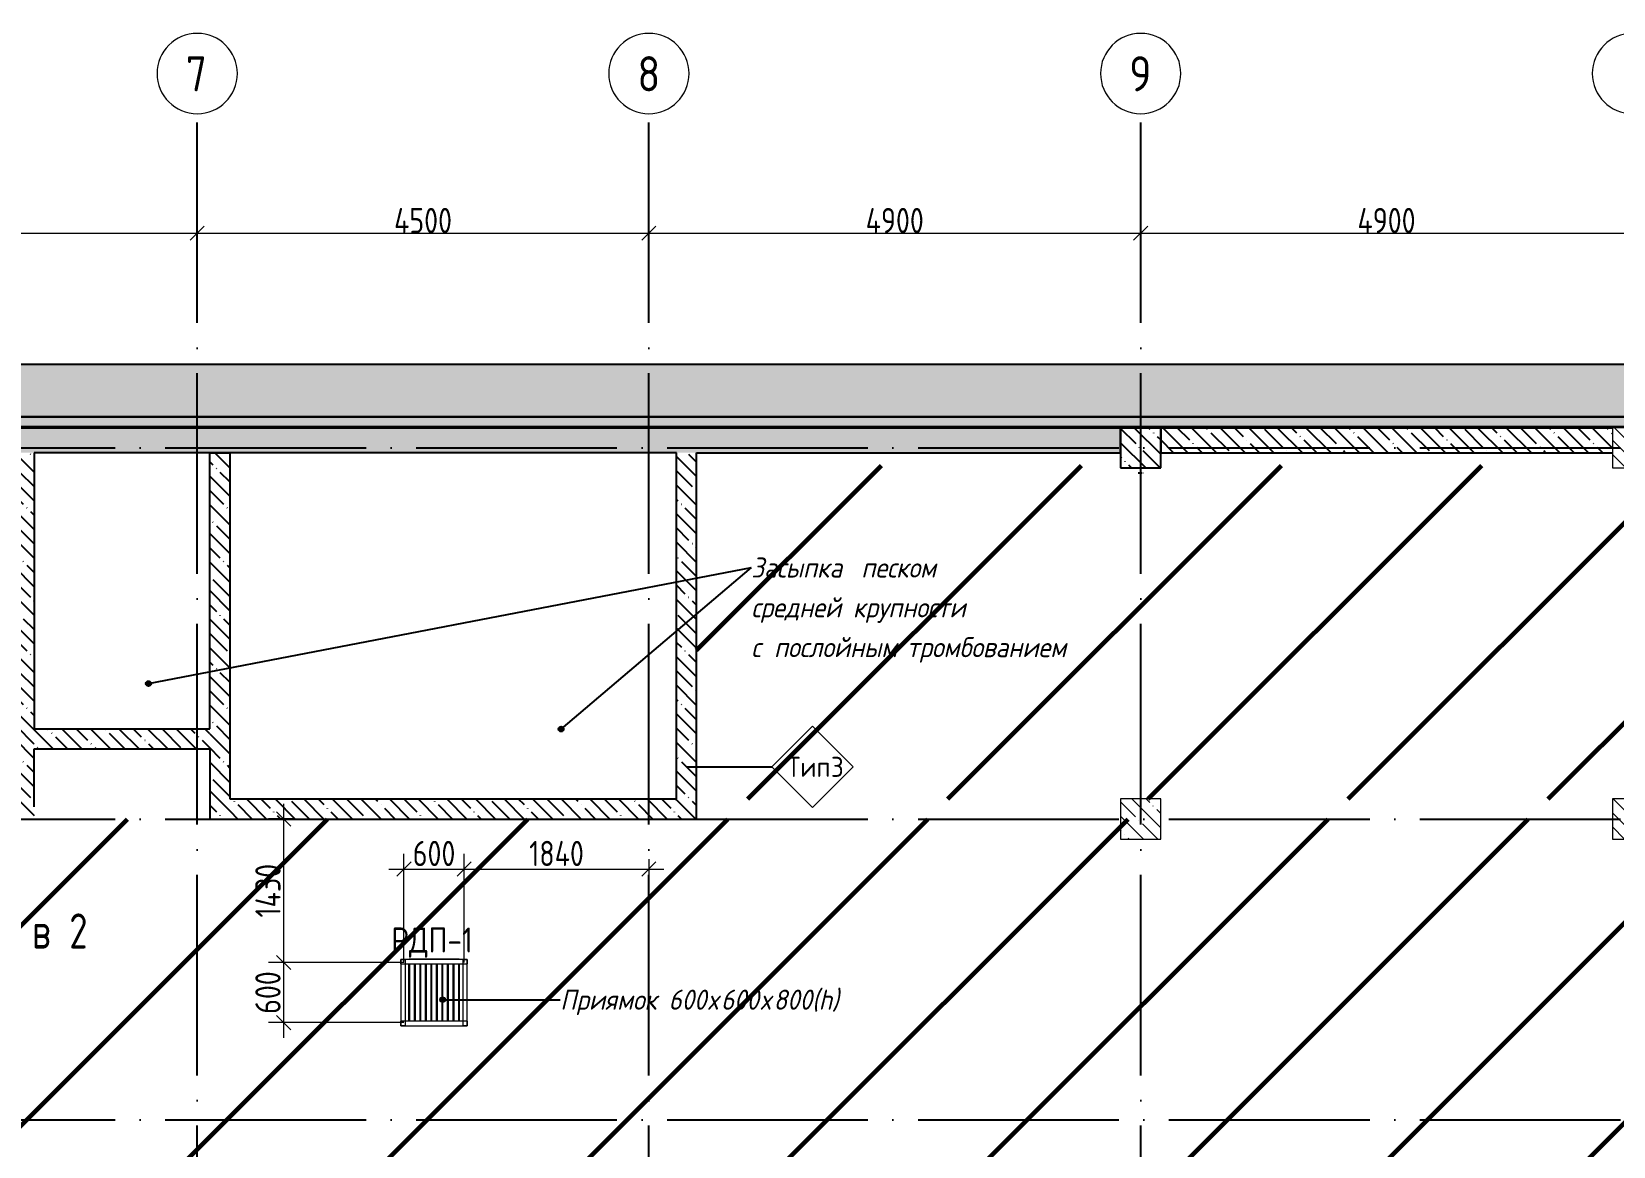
# Model space of a CAD drawing. Header units: millimetres. Extents: x -68946 to 288321, y -402657 to 324925.
# Drawn here: x 23314 to 39074, y 168535 to 179646 of the extents above; entities that cross this region are included whole.
import ezdxf

# ---------------------------------------------------------------- set-up
doc = ezdxf.new("R2010")
doc.units = ezdxf.units.MM
doc.linetypes.add('ADSK_Линия сетки', pattern=[2500, 2000, -250, 0, -250])
doc.linetypes.add('ADSK_Штриховая_ш3 п1_5', pattern=[22.5, 15, -7.5])
doc.layers.get('Defpoints').update_dxf_attribs({"color": 250})
for name, color, linetype, lineweight in [('3.4) ПТ-5         4 вып', 150, 'Continuous', 60), ('A-ANNO-DIMS', 250, 'Continuous', 9), ('A-DETL', 250, 'Continuous', 5), ('A-DETL-1', 250, 'Continuous', 53), ('A-DETL-GENF-1', 250, 'Continuous', 5), ('A-GENM', 7, 'Continuous', 9), ('A-GENM-IDEN', 250, 'Continuous', 9), ('A-WALL', 250, 'Continuous', 9), ('A-WALL-1', 250, 'Continuous', 50), ('A-WALL-2', 250, 'Continuous', 5), ('A-WALL-IDEN', 7, 'Continuous', 9), ('G-ANNO-SYMB-3', 250, 'Continuous', 9), ('G-ANNO-TEXT', 250, 'Continuous', 9), ('I-WALL-1', 250, 'Continuous', 5), ('S-COLS', 7, 'Continuous', 9), ('S-COLS-1', 250, 'Continuous', 5), ('S-COLS-2', 250, 'Continuous', 5), ('Оси', 250, 'Continuous', 9), ('Оси-1', 250, 'ADSK_Линия сетки', 9)]:
    doc.layers.add(name, color=color, linetype=linetype, lineweight=lineweight)
doc.layers.add('A-AREA-1', color=4, linetype='ADSK_Штриховая_ш3 п1_5', lineweight=25, true_color=0x00ffff)
doc.styles.add('GOST Common', font='', dxfattribs={"width": 0.9, "height": 350})
doc.styles.add('GOST Common_1', font='', dxfattribs={"width": 0.9, "height": 250})
doc.styles.add('GOST Common_2', font='', dxfattribs={"width": 0.8, "height": 350})
doc.styles.add('ISOCPEUR_1', font='isocpeur.ttf', dxfattribs={"width": 0.9, "height": 250})
doc.styles.add('ISOCPEUR_I', font='isocpeui.ttf', dxfattribs={"width": 0.9, "height": 12.5})
doc.styles.add('А3', font='ГОСТ тип А.ttf')
doc.styles.get('GOST Common').set_extended_font_data('GOST Common')
doc.styles.get('GOST Common_1').set_extended_font_data('GOST Common')
doc.styles.get('GOST Common_2').set_extended_font_data('GOST Common')
doc.dimstyles.new('ADSK_Основной_2_5_мм_1', dxfattribs={"dimscale": 304.8, "dimtxt": 0.824897, "dimasz": 0.463911, "dimexe": 0.492126, "dimexo": 0.001615, "dimgap": 0.098425, "dimtad": 1, "dimdec": 0, "dimlfac": 304.8, "dimdsep": 46, "dimtxsty": 'GOST Common_1', "dimblk1": 'OBLIQUE', "dimblk2": 'OBLIQUE', "dimsah": 1, "dimcen": 0.09, "dimdle": 0.492126, "dimazin": 0, "dimtfac": 1, "dimtdec": 4, "dimtix": 1, "dimtmove": 1, "dimatfit": 3, "dimfxl": 1, "dimtvp": 1, "dimtolj": 1, "dimtzin": 0, "dimlwd": 9, "dimlwe": 9, "dimarcsym": 2})
doc.dimstyles.new('ADSK_Основной_2_5_мм_Округление_до_10_мм', dxfattribs={"dimscale": 304.8, "dimtxt": 0.824897, "dimasz": 0.463911, "dimexe": 0.492126, "dimexo": 0.001615, "dimgap": 6.56168e-05, "dimtad": 1, "dimdec": 0, "dimlfac": 304.8, "dimrnd": 10, "dimdsep": 46, "dimtxsty": 'GOST Common_1', "dimblk1": 'OBLIQUE', "dimblk2": 'OBLIQUE', "dimsah": 1, "dimcen": 0.09, "dimdle": 0.492126, "dimazin": 0, "dimtfac": 1, "dimtdec": 4, "dimtix": 1, "dimtmove": 1, "dimatfit": 3, "dimfxl": 1, "dimtvp": 1, "dimtolj": 1, "dimtzin": 0, "dimlwd": 9, "dimlwe": 9, "dimarcsym": 2})
pattern_1 = [(135, (-1785.76, 117122.59), (-142.5612, -142.5612), []), (135, (-1643.2, 117122.59), (-142.5612, -142.5612), [252.016, -50.403, 3.353, -47.05])]

# ---------------------------------------------------------------- blocks, each defined once
blk = doc.blocks.new('BSC_Колонна _Прямоугольная - 400x400-V21-АР1_Кладочный план подвала_ Секция 1')
at = {"layer": 'S-COLS-1'}
h = blk.add_hatch(dxfattribs=at)
h.set_pattern_fill('FP_30', color=256, style=0, pattern_type=2)
h.set_pattern_definition([(135, (-41050, -58375), (-142.5619, -142.5619), []), (135, (-40907.44, -58375), (-142.5619, -142.5619), [252.016, -50.403, 3.353, -47.05])])
h.paths.add_polyline_path([(-200, -200), (200, -200), (200, 200), (-200, 200)])
at = {"layer": 'S-COLS-2'}
for p, q in [((200, 200), (-200, 200)), ((-200, 200), (-200, -200)), ((200, -200), (200, 200)), ((-200, -200), (200, -200))]:
    blk.add_line(p, q, dxfattribs=at)
blk = doc.blocks.new('BSC_Колонна _Прямоугольная - 400x400-V23-АР1_Кладочный план подвала_ Секция 1')
at = {"layer": 'S-COLS-1'}
h = blk.add_hatch(dxfattribs=at)
h.set_pattern_fill('FP_32', color=256, style=0, pattern_type=2)
h.set_pattern_definition([(135, (-41050, -54675), (-142.5619, -142.5619), []), (135, (-40907.44, -54675), (-142.5619, -142.5619), [252.016, -50.403, 3.353, -47.05])])
h.paths.add_polyline_path([(-200, -200), (200, -200), (200, 200), (-200, 200)])
at = {"layer": 'S-COLS-2'}
for p, q in [((200, 200), (-200, 200)), ((-200, 200), (-200, -200)), ((200, -200), (200, 200)), ((-200, -200), (200, -200))]:
    blk.add_line(p, q, dxfattribs=at)
blk = doc.blocks.new('BSC_Колонна _Прямоугольная - 400x400-V26-АР1_Кладочный план подвала_ Секция 1')
at = {"layer": 'S-COLS-1'}
h = blk.add_hatch(dxfattribs=at)
h.set_pattern_fill('FP_35', color=256, style=0, pattern_type=2)
h.set_pattern_definition([(135, (-36150, -54675), (-142.5619, -142.5619), []), (135, (-36007.44, -54675), (-142.5619, -142.5619), [252.016, -50.403, 3.353, -47.05])])
h.paths.add_polyline_path([(-200, -200), (200, -200), (200, 200), (-200, 200)])
at = {"layer": 'S-COLS-2'}
for p, q in [((200, 200), (-200, 200)), ((-200, 200), (-200, -200)), ((200, -200), (200, 200)), ((-200, -200), (200, -200))]:
    blk.add_line(p, q, dxfattribs=at)
blk = doc.blocks.new('Решетка металлическая РМ-1 _подвал_ - Решетка металлическая РМ-1 _подвал_-33342411-АР1_Кладочный план подвала_ Секция 1')
at = {"layer": 'A-GENM'}
for p, q in [((0, 615), (0, 660)), ((660, 660), (0, 660)), ((0, 660), (45, 660)), ((0, 660), (0, 0)), ((45, 0), (45, 660)), ((615, 660), (660, 660)), ((615, 660), (615, 0)), ((660, 660), (660, 615)), ((660, 0), (660, 660)), ((0, 615), (660, 615)), ((76.5, 615), (76.5, 45)), ((88.5, 45), (88.5, 615)), ((131.5, 615), (131.5, 45)), ((143.5, 45), (143.5, 615)), ((186.5, 615), (186.5, 45)), ((198.5, 45), (198.5, 615)), ((241.5, 615), (241.5, 45)), ((253.5, 45), (253.5, 615)), ((296.5, 615), (296.5, 45)), ((308.5, 45), (308.5, 615)), ((351.5, 615), (351.5, 45)), ((363.5, 45), (363.5, 615)), ((406.5, 615), (406.5, 45)), ((418.5, 45), (418.5, 615)), ((461.5, 615), (461.5, 45)), ((473.5, 45), (473.5, 615)), ((516.5, 615), (516.5, 45)), ((528.5, 45), (528.5, 615)), ((571.5, 615), (571.5, 45)), ((583.5, 45), (583.5, 615)), ((0, 0), (0, 45)), ((660, 45), (0, 45)), ((0, 0), (660, 0)), ((45, 0), (0, 0)), ((660, 0), (615, 0)), ((660, 45), (660, 0))]:
    blk.add_line(p, q, dxfattribs=at)
blk = doc.blocks.new('Ось сетки - Круг_Ø8 мм-39983606-АР1_Кладочный план подвала_ Секция 1')
at = {"layer": 'Оси'}
for start, end in [(360, 180), (180, 360)]:
    blk.add_arc((0, 0), 4, start, end, dxfattribs=at)
blk = doc.blocks.new('_Oblique')
at = {"color": 0, "linetype": 'ByBlock', "lineweight": -2}
blk.add_line((-0.5, -0.5), (0.5, 0.5), dxfattribs=at)
blk = doc.blocks.new('*D5895')
at = {"layer": 'A-ANNO-DIMS', "color": 0, "lineweight": 9, "transparency": 16777216}
for p, q in [((25825, 171948), (25825, 170218)), ((25925, 171798), (25675, 171798)), ((27024, 170368), (25675, 170368))]:
    blk.add_line(p, q, dxfattribs=at)
at = {"layer": 'Defpoints', "color": 0, "transparency": 16777216}
for p in [(25925, 171798), (25825, 170368), (27024, 170368)]:
    blk.add_point(p, dxfattribs=at)
at = {"layer": 'A-ANNO-DIMS', "color": 0, "lineweight": 9, "transparency": 16777216, "xscale": 141.4, "yscale": 141.4, "zscale": 141.4}
for p, rotation in [((25825, 171798), 90), ((25825, 170368), 270)]:
    blk.add_blockref('_Oblique', p, dxfattribs=dict(at, rotation=rotation))
at = {"layer": 'A-ANNO-DIMS', "color": 0, "lineweight": 25, "transparency": 16777216, "insert": (25669, 171083), "char_height": 251.4, "width": 726.16, "attachment_point": 5, "rotation": 90, "style": 'А3'}
blk.add_mtext('\\A1;1430', dxfattribs=at)
blk = doc.blocks.new('*D5896')
at = {"layer": 'A-ANNO-DIMS', "color": 0, "lineweight": 9, "transparency": 16777216}
for p, q in [((27024, 170368), (25675, 170368)), ((25825, 170518), (25825, 169618)), ((27024, 169768), (25675, 169768))]:
    blk.add_line(p, q, dxfattribs=at)
at = {"layer": 'Defpoints', "color": 0, "transparency": 16777216}
for p in [(27024, 170368), (25825, 169768), (27024, 169768)]:
    blk.add_point(p, dxfattribs=at)
at = {"layer": 'A-ANNO-DIMS', "color": 0, "lineweight": 9, "transparency": 16777216, "xscale": 141.4, "yscale": 141.4, "zscale": 141.4}
for p, rotation in [((25825, 170368), 90), ((25825, 169768), 270)]:
    blk.add_blockref('_Oblique', p, dxfattribs=dict(at, rotation=rotation))
at = {"layer": 'A-ANNO-DIMS', "color": 0, "lineweight": 25, "transparency": 16777216, "insert": (25669, 170068), "char_height": 251.4, "width": 567.63, "attachment_point": 5, "rotation": 90, "style": 'А3'}
blk.add_mtext('\\A1;600', dxfattribs=at)
blk = doc.blocks.new('*D5897')
at = {"layer": 'A-ANNO-DIMS', "color": 0, "lineweight": 9, "transparency": 16777216}
for p, q in [((27024, 170368), (27024, 171449)), ((27624, 170368), (27624, 171449)), ((26874, 171299), (27774, 171299))]:
    blk.add_line(p, q, dxfattribs=at)
at = {"layer": 'Defpoints', "color": 0, "transparency": 16777216}
for p in [(27624, 171299), (27024, 170368), (27624, 170368)]:
    blk.add_point(p, dxfattribs=at)
at = {"layer": 'A-ANNO-DIMS', "color": 0, "lineweight": 9, "transparency": 16777216, "xscale": 141.4, "yscale": 141.4, "zscale": 141.4, "rotation": 180}
blk.add_blockref('_Oblique', (27024, 171299), dxfattribs=at)
at = {"layer": 'A-ANNO-DIMS', "color": 0, "lineweight": 9, "transparency": 16777216, "xscale": 141.4, "yscale": 141.4, "zscale": 141.4}
blk.add_blockref('_Oblique', (27624, 171299), dxfattribs=at)
at = {"layer": 'A-ANNO-DIMS', "color": 0, "lineweight": 25, "transparency": 16777216, "insert": (27324, 171454), "char_height": 251.4, "width": 567.63, "attachment_point": 5, "style": 'А3'}
blk.add_mtext('\\A1;600', dxfattribs=at)
blk = doc.blocks.new('*D5898')
at = {"layer": 'A-ANNO-DIMS', "color": 0, "lineweight": 9, "transparency": 16777216}
for p, q in [((27624, 170368), (27624, 171449)), ((29464, 171398), (29464, 171149)), ((27474, 171299), (29614, 171299))]:
    blk.add_line(p, q, dxfattribs=at)
at = {"layer": 'Defpoints', "color": 0, "transparency": 16777216}
for p in [(29464, 171398), (29464, 171299), (27624, 170368)]:
    blk.add_point(p, dxfattribs=at)
at = {"layer": 'A-ANNO-DIMS', "color": 0, "lineweight": 9, "transparency": 16777216, "xscale": 141.4, "yscale": 141.4, "zscale": 141.4, "rotation": 180}
blk.add_blockref('_Oblique', (27624, 171299), dxfattribs=at)
at = {"layer": 'A-ANNO-DIMS', "color": 0, "lineweight": 9, "transparency": 16777216, "xscale": 141.4, "yscale": 141.4, "zscale": 141.4}
blk.add_blockref('_Oblique', (29464, 171299), dxfattribs=at)
at = {"layer": 'A-ANNO-DIMS', "color": 0, "lineweight": 25, "transparency": 16777216, "insert": (28544, 171454), "char_height": 251.4, "width": 726.16, "attachment_point": 5, "style": 'А3'}
blk.add_mtext('\\A1;1840', dxfattribs=at)
blk = doc.blocks.new('ADSK_Марка_Стена - Типоразмер_ADSK_Марка-30564887-АР1_Кладочный план подвала_ Секция 1')
at = {"layer": 'A-WALL-IDEN'}
for p, q in [((-0.16, 4.37), (-4.21, 0.31)), ((3.9, 0.31), (-0.16, 4.37)), ((-4.21, 0.31), (-0.16, -3.74)), ((-0.16, -3.74), (3.9, 0.31))]:
    blk.add_line(p, q, dxfattribs=at)
blk = doc.blocks.new('ADSK_Марка_Перемычка - Экземпляр_ADSK_Позиция-34100395-АР1_Кладочный план подвала_ Секция 1')
at = {"layer": 'A-GENM-IDEN'}
blk.add_line((-2.5, 0), (2.5, 0), dxfattribs=at)
blk = doc.blocks.new('*D5876')
at = {"layer": 'A-ANNO-DIMS', "color": 0, "lineweight": 9, "transparency": 16777216}
for p, q in [((20314, 177637), (25114, 177637)), ((20464, 177737), (20464, 177487)), ((24964, 177737), (24964, 177487))]:
    blk.add_line(p, q, dxfattribs=at)
at = {"layer": 'Defpoints', "color": 0, "transparency": 16777216}
for p in [(20464, 177737), (24964, 177737), (24964, 177637)]:
    blk.add_point(p, dxfattribs=at)
at = {"layer": 'A-ANNO-DIMS', "color": 0, "lineweight": 9, "transparency": 16777216, "xscale": 141.4, "yscale": 141.4, "zscale": 141.4, "rotation": 180}
blk.add_blockref('_Oblique', (20464, 177637), dxfattribs=at)
at = {"layer": 'A-ANNO-DIMS', "color": 0, "lineweight": 9, "transparency": 16777216, "xscale": 141.4, "yscale": 141.4, "zscale": 141.4}
blk.add_blockref('_Oblique', (24964, 177637), dxfattribs=at)
at = {"layer": 'A-ANNO-DIMS', "color": 0, "lineweight": 25, "transparency": 16777216, "insert": (22714, 177763), "char_height": 251.4, "width": 782.41, "attachment_point": 5, "style": 'А3'}
blk.add_mtext('\\A1;4500', dxfattribs=at)
blk = doc.blocks.new('*D5877')
at = {"layer": 'A-ANNO-DIMS', "color": 0, "lineweight": 9, "transparency": 16777216}
for p, q in [((24814, 177637), (29614, 177637)), ((24964, 177737), (24964, 177487)), ((29464, 177737), (29464, 177487))]:
    blk.add_line(p, q, dxfattribs=at)
at = {"layer": 'Defpoints', "color": 0, "transparency": 16777216}
for p in [(24964, 177737), (29464, 177737), (29464, 177637)]:
    blk.add_point(p, dxfattribs=at)
at = {"layer": 'A-ANNO-DIMS', "color": 0, "lineweight": 9, "transparency": 16777216, "xscale": 141.4, "yscale": 141.4, "zscale": 141.4, "rotation": 180}
blk.add_blockref('_Oblique', (24964, 177637), dxfattribs=at)
at = {"layer": 'A-ANNO-DIMS', "color": 0, "lineweight": 9, "transparency": 16777216, "xscale": 141.4, "yscale": 141.4, "zscale": 141.4}
blk.add_blockref('_Oblique', (29464, 177637), dxfattribs=at)
at = {"layer": 'A-ANNO-DIMS', "color": 0, "lineweight": 25, "transparency": 16777216, "insert": (27214, 177763), "char_height": 251.4, "width": 782.41, "attachment_point": 5, "style": 'А3'}
blk.add_mtext('\\A1;4500', dxfattribs=at)
blk = doc.blocks.new('*D5878')
at = {"layer": 'A-ANNO-DIMS', "color": 0, "lineweight": 9, "transparency": 16777216}
for p, q in [((29314, 177637), (34514, 177637)), ((29464, 177737), (29464, 177487)), ((34364, 177737), (34364, 177487))]:
    blk.add_line(p, q, dxfattribs=at)
at = {"layer": 'Defpoints', "color": 0, "transparency": 16777216}
for p in [(29464, 177737), (34364, 177737), (34364, 177637)]:
    blk.add_point(p, dxfattribs=at)
at = {"layer": 'A-ANNO-DIMS', "color": 0, "lineweight": 9, "transparency": 16777216, "xscale": 141.4, "yscale": 141.4, "zscale": 141.4, "rotation": 180}
blk.add_blockref('_Oblique', (29464, 177637), dxfattribs=at)
at = {"layer": 'A-ANNO-DIMS', "color": 0, "lineweight": 9, "transparency": 16777216, "xscale": 141.4, "yscale": 141.4, "zscale": 141.4}
blk.add_blockref('_Oblique', (34364, 177637), dxfattribs=at)
at = {"layer": 'A-ANNO-DIMS', "color": 0, "lineweight": 25, "transparency": 16777216, "insert": (31914, 177763), "char_height": 251.4, "width": 782.41, "attachment_point": 5, "style": 'А3'}
blk.add_mtext('\\A1;4900', dxfattribs=at)
blk = doc.blocks.new('*D5879')
at = {"layer": 'A-ANNO-DIMS', "color": 0, "lineweight": 9, "transparency": 16777216}
for p, q in [((34214, 177637), (39414, 177637)), ((34364, 177737), (34364, 177487)), ((39264, 177737), (39264, 177487))]:
    blk.add_line(p, q, dxfattribs=at)
at = {"layer": 'Defpoints', "color": 0, "transparency": 16777216}
for p in [(34364, 177737), (39264, 177737), (39264, 177637)]:
    blk.add_point(p, dxfattribs=at)
at = {"layer": 'A-ANNO-DIMS', "color": 0, "lineweight": 9, "transparency": 16777216, "xscale": 141.4, "yscale": 141.4, "zscale": 141.4, "rotation": 180}
blk.add_blockref('_Oblique', (34364, 177637), dxfattribs=at)
at = {"layer": 'A-ANNO-DIMS', "color": 0, "lineweight": 9, "transparency": 16777216, "xscale": 141.4, "yscale": 141.4, "zscale": 141.4}
blk.add_blockref('_Oblique', (39264, 177637), dxfattribs=at)
at = {"layer": 'A-ANNO-DIMS', "color": 0, "lineweight": 25, "transparency": 16777216, "insert": (36814, 177763), "char_height": 251.4, "width": 782.41, "attachment_point": 5, "style": 'А3'}
blk.add_mtext('\\A1;4900', dxfattribs=at)

msp = doc.modelspace()

# ---------------------------------------------------------------- hatches: boundary and pattern name
at = {"layer": '3.4) ПТ-5         4 вып'}
h = msp.add_hatch(dxfattribs=at)
h.set_pattern_fill('ANSI31', color=256, scale=444)
h.paths.add_polyline_path([(52564.2427, 175321.817), (29939.2427, 175321.817), (29939.2427, 171997.5877), (52564.2427, 171997.5877)])
h = msp.add_hatch(dxfattribs=at)
h.set_pattern_fill('ANSI31', color=256, scale=444)
h.paths.add_polyline_path([(52564.2427, 171797.5882), (-1785.7573, 171797.5882), (-1785.7573, 160847.5882), (52564.2427, 160847.5882)])
at = {"layer": 'A-DETL-GENF-1', "lineweight": 25}
h = msp.add_hatch(dxfattribs=at)
h.set_pattern_fill('FP_66', color=256, style=0, pattern_type=2)
h.set_pattern_definition([(135, (-1361.5, 117122.6), (-424.2641, 3e-14), [600, 0, 0, 0]), (45, (-1785.76, 117122.6), (-424.2641, 0), [600, 0, 0, 0]), (45, (-1785.76, 117334.72), (-424.2641, 0), [150, -450]), (135, (-1467.56, 117440.8), (-424.2641, 3e-14), [150, -450]), (45, (-1467.56, 117228.65), (-424.2641, 0), [150, -450]), (135, (-1573.63, 117122.6), (-424.2641, 3e-14), [150, -450])])
h.paths.add_polyline_path([(66623.618, 159817.5882), (66623.618, 159820.418), (67375.9266, 159820.418), (67404.2427, 159877.0501), (67404.2427, 160337.5882), (-2095.7793, 160337.5882), (-2095.7793, 175807.5888), (7424.2207, 175807.5888), (7424.2207, 172857.5877), (11654.2804, 172857.5877), (11654.2804, 175807.5888), (67874.2427, 175807.5888), (67874.2427, 172857.5882), (68728.2351, 172857.5882), (68728.2351, 173377.5882), (68394.2427, 173377.5882), (68394.2427, 176327.5888), (11134.2804, 176327.5888), (11134.2804, 173377.5877), (7944.2207, 173377.5877), (7944.2207, 176327.5888), (-2615.7793, 176327.5888), (-2615.7793, 159817.5882), (64316.105, 159817.5882)])
at = {"layer": 'A-WALL', "lineweight": 25}
msp.add_hatch(color=256, dxfattribs=at).paths.add_polyline_path([(67764.2427, 175697.5888), (67772.2427, 175697.5888), (67772.2427, 175705.5888), (11764.2804, 175705.5888), (11764.2804, 175697.5888), (67514.2427, 175697.5888)])
at = {"layer": 'A-WALL-2', "lineweight": 25}
h = msp.add_hatch(dxfattribs=at)
h.set_pattern_fill('FP_2', color=256, style=0, pattern_type=2)
h.set_pattern_definition([(0, (-1785.76, 117122.59), (120.968, 69.841), [80.645, -161.29]), (120, (-1785.76, 117122.59), (-120.96808, 69.84086), [80.645, -161.29]), (60, (-1785.76, 117122.59), (-8e-05, 139.68186), [0, -161.29, 80.645, 0])])
h.paths.add_polyline_path([(67772.2427, 175705.5888), (67872.2427, 175705.5888), (67872.2427, 175805.5888), (11764.2804, 175805.5888), (11764.2804, 175807.5888), (11756.2804, 175807.5888), (11756.2804, 175705.5888), (64316.105, 175705.5888)])
at = {"layer": 'G-ANNO-TEXT', "lineweight": 25}
h = msp.add_hatch(color=256, dxfattribs=at)
edge = h.paths.add_edge_path()
edge.add_arc((24478.6277, 173147.7095), 25, 0, 360)
h = msp.add_hatch(color=256, dxfattribs=at)
edge = h.paths.add_edge_path()
edge.add_arc((28589.9016, 172694.4222), 25, 0, 360)
h = msp.add_hatch(color=256, dxfattribs=at)
edge = h.paths.add_edge_path()
edge.add_arc((27409.4649, 169996.8111), 25, 0, 360)
at = {"layer": 'I-WALL-1', "lineweight": 25}
h = msp.add_hatch(dxfattribs=at)
h.set_pattern_fill('FP_1', color=256, style=0, pattern_type=2)
h.set_pattern_definition(pattern_1)
h.paths.add_polyline_path([(34164.2427, 175447.5888), (34164.2427, 175697.5888), (11764.2804, 175697.5888), (11764.2804, 175447.5888), (30736.2056, 175447.5888)])
h = msp.add_hatch(dxfattribs=at)
h.set_pattern_fill('FP_1', color=256, style=0, pattern_type=2)
h.set_pattern_definition(pattern_1)
h.paths.add_polyline_path([(39064.2427, 175447.5888), (39064.2427, 175697.5882), (34564.2427, 175697.5882), (34564.2427, 175447.5888)])
h = msp.add_hatch(dxfattribs=at)
h.set_pattern_fill('FP_1', color=256, style=0, pattern_type=2)
h.set_pattern_definition(pattern_1)
h.paths.add_polyline_path([(23139.2427, 171797.5882), (23339.2427, 171797.5882), (23339.2427, 175447.5877), (23139.2427, 175447.5877), (23139.2427, 171917.5882)])
h = msp.add_hatch(dxfattribs=at)
h.set_pattern_fill('FP_1', color=256, style=0, pattern_type=2)
h.set_pattern_definition(pattern_1)
h.paths.add_polyline_path([(25089.2427, 171797.5882), (25289.2427, 171797.5882), (25289.2427, 175447.5877), (25089.2427, 175447.5877), (25089.2427, 171997.5882)])
h = msp.add_hatch(dxfattribs=at)
h.set_pattern_fill('FP_1', color=256, style=0, pattern_type=2)
h.set_pattern_definition(pattern_1)
h.paths.add_polyline_path([(29939.2427, 171797.5882), (29939.2426, 175447.5877), (29739.2427, 175447.5877), (29739.2427, 171797.5882)])
h = msp.add_hatch(dxfattribs=at)
h.set_pattern_fill('FP_1', color=256, style=0, pattern_type=2)
h.set_pattern_definition(pattern_1)
h.paths.add_polyline_path([(25089.2427, 172497.5882), (25089.2427, 172697.5882), (23339.2427, 172697.5882), (23339.2427, 172497.5882)])
h = msp.add_hatch(dxfattribs=at)
h.set_pattern_fill('FP_1', color=256, style=0, pattern_type=2)
h.set_pattern_definition(pattern_1)
h.paths.add_polyline_path([(29739.2427, 171797.5882), (29739.2427, 171997.5882), (25289.2427, 171997.5882), (25289.2427, 171797.5882), (25939.0771, 171797.5882)])
at = {"layer": 'S-COLS-1', "lineweight": 25}
h = msp.add_hatch(dxfattribs=at)
h.set_pattern_fill('FP_1', color=256, style=0, pattern_type=2)
h.set_pattern_definition(pattern_1)
h.paths.add_polyline_path([(34164.2427, 175297.5882), (34564.2427, 175297.5882), (34564.2427, 175697.5882), (34164.2427, 175697.5882)])

# ---------------------------------------------------------------- linework, layer by layer
at = {"layer": 'A-AREA-1', "lineweight": 25}
for p, q in [((34339.2427, 175247.5877), (34389.2427, 175247.5877)), ((25089.2427, 171797.5882), (25089.2427, 171792.5882))]:
    msp.add_line(p, q, dxfattribs=at)
at = {"layer": 'A-DETL', "lineweight": 25}
for p, q in [((23339.2427, 175447.5877), (23339.2427, 172697.5882)), ((25089.2427, 175447.5877), (23339.2427, 175447.5877)), ((25089.2427, 172697.5882), (25089.2427, 175447.5877)), ((25289.2427, 175447.5877), (25289.2427, 171997.5882)), ((29739.2427, 175447.5877), (25289.2427, 175447.5877)), ((29739.2427, 171997.5882), (29739.2427, 175447.5877)), ((23339.2427, 172697.5882), (25089.2427, 172697.5882)), ((25289.2427, 171997.5882), (29739.2427, 171997.5882))]:
    msp.add_line(p, q, dxfattribs=at)
at = {"layer": 'A-DETL-1', "lineweight": 25}
for p, q in [((68394.2427, 176327.5888), (11134.2804, 176327.5888)), ((11654.2804, 175807.5888), (67874.2427, 175807.5888))]:
    msp.add_line(p, q, dxfattribs=at)
at = {"layer": 'A-WALL-1', "lineweight": 25}
for p, q in [((67874.2427, 175805.5888), (11654.2804, 175805.5888)), ((67772.2427, 175705.5888), (11756.2804, 175705.5888)), ((11764.2804, 175697.5888), (39064.2427, 175697.5888)), ((34164.2427, 175697.5888), (11764.2804, 175697.5888)), ((34164.2427, 175447.5888), (34164.2427, 175697.5888)), ((39064.2427, 175697.5888), (34564.2427, 175697.5888)), ((34564.2427, 175697.5888), (34564.2427, 175447.5888)), ((25089.2427, 175447.5888), (25289.2427, 175447.5888)), ((25289.2427, 175447.5877), (25089.2427, 175447.5877)), ((29939.2427, 171797.5882), (29939.2427, 175447.5888)), ((29939.2427, 175447.5888), (34164.2427, 175447.5888)), ((34564.2427, 175447.5888), (39064.2427, 175447.5888)), ((23339.2427, 171917.5882), (23339.2427, 172497.5882)), ((23339.2427, 172497.5882), (25089.2427, 172497.5882)), ((25089.2427, 172497.5882), (25089.2427, 171797.5882)), ((22094.2816, 171797.5882), (23339.2427, 171797.5882)), ((25089.2427, 171797.5882), (29939.2427, 171797.5882))]:
    msp.add_line(p, q, dxfattribs=at)
at = {"layer": 'A-WALL-IDEN', "lineweight": 25}
msp.add_line((29839.2427, 172318.8427), (30687.9008, 172318.8427), dxfattribs=at)
at = {"layer": 'G-ANNO-TEXT', "lineweight": 25}
for p, q in [((24478.6277, 173147.7095), (30485.2196, 174304.3317)), ((28589.9016, 172694.4222), (30485.2196, 174304.3317)), ((27409.4649, 169996.8111), (28581.1916, 169996.8111))]:
    msp.add_line(p, q, dxfattribs=at)
for centre in [(24478.6277, 173147.7095), (28589.9016, 172694.4222), (27409.4649, 169996.8111)]:
    msp.add_circle(centre, 25, dxfattribs=at)
at = {"layer": 'S-COLS', "lineweight": 25}
msp.add_line((34564.2427, 175447.5888), (34564.2427, 175697.5882), dxfattribs=at)
at = {"layer": 'S-COLS-2', "lineweight": 25}
for p, q in [((34564.2427, 175697.5882), (34164.2427, 175697.5882)), ((34164.2427, 175697.5882), (34164.2427, 175297.5882)), ((34564.2427, 175297.5882), (34564.2427, 175447.5888)), ((34164.2427, 175297.5882), (34564.2427, 175297.5882))]:
    msp.add_line(p, q, dxfattribs=at)
at = {"layer": 'Оси-1', "lineweight": 25}
for p, q in [((24964.2427, 156740.9014), (24964.2427, 178828.0609)), ((29464.2427, 156740.9014), (29464.2427, 178828.0609)), ((34364.2427, 156740.9014), (34364.2427, 178828.0609)), ((-5355.3086, 175497.5882), (70097.2201, 175497.5882)), ((-5355.3086, 171797.5882), (70097.2201, 171797.5882)), ((-5355.3086, 168797.5882), (70097.2201, 168797.5882))]:
    msp.add_line(p, q, dxfattribs=at)

# ---------------------------------------------------------------- block references
at = {"layer": 'A-GENM', "lineweight": 25}
msp.add_blockref('Решетка металлическая РМ-1 _подвал_ - Решетка металлическая РМ-1 _подвал_-33342411-АР1_Кладочный план подвала_ Секция 1', (26994.2427, 169737.5882), dxfattribs=at)
at = {"layer": 'A-GENM-IDEN', "lineweight": 25, "xscale": 99.99999999999993, "yscale": 99.99999999999993, "zscale": 99.99999999999993}
msp.add_blockref('ADSK_Марка_Перемычка - Экземпляр_ADSK_Позиция-34100395-АР1_Кладочный план подвала_ Секция 1', (27324.2427, 170403.3365), dxfattribs=at)
at = {"layer": 'A-WALL-IDEN', "lineweight": 25, "xscale": 99.99999999999993, "yscale": 99.99999999999993, "zscale": 99.99999999999993}
msp.add_blockref('ADSK_Марка_Стена - Типоразмер_ADSK_Марка-30564887-АР1_Кладочный план подвала_ Секция 1', (31109.2427, 172287.5927), dxfattribs=at)
at = {"layer": 'S-COLS', "lineweight": 25}
for name, p in [('BSC_Колонна _Прямоугольная - 400x400-V21-АР1_Кладочный план подвала_ Секция 1', (39264.2427, 175497.5882)), ('BSC_Колонна _Прямоугольная - 400x400-V26-АР1_Кладочный план подвала_ Секция 1', (34364.2427, 171797.5877)), ('BSC_Колонна _Прямоугольная - 400x400-V23-АР1_Кладочный план подвала_ Секция 1', (39264.2427, 171797.5877))]:
    msp.add_blockref(name, p, dxfattribs=at)
at = {"layer": 'Оси', "lineweight": 25, "xscale": 99.99999999999993, "yscale": 99.99999999999993, "zscale": 99.99999999999993}
for p in [(24964.2427, 179228.0609), (29464.2427, 179228.0609), (34364.2427, 179228.0609), (39264.2427, 179228.0609)]:
    msp.add_blockref('Ось сетки - Круг_Ø8 мм-39983606-АР1_Кладочный план подвала_ Секция 1', p, dxfattribs=at)

# ---------------------------------------------------------------- texts
at = {"layer": 'A-GENM-IDEN', "lineweight": 25, "char_height": 250, "attachment_point": 1, "style": 'GOST Common_1'}
for s, insert, width in [('РДП', (26896.9118, 170716.4739), 678.227625), ('-1', (27456.5056, 170716.4739), 331.898625)]:
    msp.add_mtext(s, dxfattribs=dict(at, insert=insert, width=width))
at = {"layer": 'A-WALL-IDEN', "lineweight": 25, "char_height": 200, "attachment_point": 1, "style": 'ISOCPEUR_1'}
for s, insert, width in [('Тип', (30844.8618, 172417.2613), 387.215062), (' 3', (31164.3462, 172417.2613), 230.084312)]:
    msp.add_mtext(s, dxfattribs=dict(at, insert=insert, width=width))
at = {"layer": 'G-ANNO-SYMB-3', "lineweight": 25, "char_height": 350, "attachment_point": 1, "style": 'GOST Common_2'}
for s, insert, width in [(' 2', (23519.037, 170856.537), 359.156), ('\\fGOST Common|b0|i0|c204|p34|;\\W.8;в', (23317.9536, 170856.537), 243.713)]:
    msp.add_mtext(s, dxfattribs=dict(at, insert=insert, width=width))
at = {"layer": 'G-ANNO-TEXT', "lineweight": 25, "char_height": 200, "attachment_point": 1, "style": 'ISOCPEUR_I'}
for s, insert, width in [('Засыпка', (30485.2196, 174404.3317), 1190.505938), ('песком', (31580.5946, 174404.3317), 959.619937), ('средней', (30485.2196, 174007.4567), 1089.493313), ('крупности', (31497.2509, 174007.4567), 1457.467875), ('\\fISOCPEUR|b0|i1|c204|p34|;\\W.9;с', (30485.2196, 173610.5817), 137.088562), ('послойным', (30711.4384, 173610.5817), 1464.683063), ('тромбованием', (32033.0321, 173610.5817), 2041.898062), ('Приямок', (28581.1916, 170096.8111), 1168.860375), (' 600', (29545.5979, 170096.8111), 613.290937), ('600', (30182.5823, 170096.8111), 476.202375), ('800(h)', (30706.4573, 170096.8111), 822.531375), ('\\fISOCPEUR|b0|i1|c204|p34|;\\W.9;х', (30051.6135, 170096.8111), 158.734125), ('\\fISOCPEUR|b0|i1|c204|p34|;\\W.9;х', (30575.4885, 170096.8111), 158.734125)]:
    msp.add_mtext(s, dxfattribs=dict(at, insert=insert, width=width))
at = {"layer": 'Оси', "lineweight": 25, "char_height": 350, "width": 274.177125, "attachment_point": 1, "style": 'GOST Common'}
for s, insert in [('\\fGOST Common|b0|i0|c204|p34|;\\W.9;7', (24850.462, 179400.5943)), ('\\fGOST Common|b0|i0|c204|p34|;\\W.9;8', (29350.462, 179400.5943)), ('\\fGOST Common|b0|i0|c204|p34|;\\W.9;9', (34250.462, 179400.5943))]:
    msp.add_mtext(s, dxfattribs=dict(at, insert=insert))

# ---------------------------------------------------------------- dimensions: what is measured, and where the dimension line sits
at = {"layer": 'A-ANNO-DIMS', "lineweight": 25}
for base, p1, p2, dimstyle, override, picture, middle in [((24964.2427, 177637.0334), (20464.2427, 177737.0183), (24964.2427, 177737.0183), 'ADSK_Основной_2_5_мм_Округление_до_10_мм', {"dimlfac": 1, "dimpost": '<>', "dimtxsty": 'А3', "dimfxl": 4500}, '*D5876', (22714.2427, 177762.7678)), ((29464.2427, 177637.0334), (24964.2427, 177737.0183), (29464.2427, 177737.0183), 'ADSK_Основной_2_5_мм_Округление_до_10_мм', {"dimlfac": 1, "dimpost": '<>', "dimtxsty": 'А3', "dimfxl": 4500}, '*D5877', (27214.2427, 177762.7678)), ((34364.2427, 177637.0334), (29464.2427, 177737.0183), (34364.2427, 177737.0183), 'ADSK_Основной_2_5_мм_Округление_до_10_мм', {"dimlfac": 1, "dimpost": '<>', "dimtxsty": 'А3', "dimfxl": 4900}, '*D5878', (31914.2427, 177762.7678)), ((39264.2427, 177637.0334), (34364.2427, 177737.0183), (39264.2427, 177737.0183), 'ADSK_Основной_2_5_мм_Округление_до_10_мм', {"dimlfac": 1, "dimpost": '<>', "dimtxsty": 'А3', "dimfxl": 4900}, '*D5879', (36814.2427, 177762.7678)), ((27624.2427, 171298.5116), (27024.2427, 170367.5882), (27624.2427, 170367.5882), 'ADSK_Основной_2_5_мм_1', {"dimlfac": 1, "dimpost": '<>', "dimtxsty": 'А3', "dimfxl": 600}, '*D5897', (27324.2427, 171454.226)), ((29464.2427, 171298.5116), (27624.2427, 170367.5882), (29464.2427, 171398.4965), 'ADSK_Основной_2_5_мм_1', {"dimlfac": 1, "dimpost": '<>', "dimtxsty": 'А3', "dimfxl": 2109.116376}, '*D5898', (28544.2427, 171454.226))]:
    dim = msp.add_linear_dim(base=base, p1=p1, p2=p2, dimstyle=dimstyle, override=override, dxfattribs=at)
    dim.commit()
    dim.dimension.update_dxf_attribs({"geometry": picture, "text_midpoint": middle})
for base, p1, p2, override, picture, middle in [((25825.1321, 170367.5882), (25925.117, 171797.5882), (27024.2427, 170367.5882), {"dimlfac": 1, "dimpost": '<>', "dimtxsty": 'А3', "dimfxl": 1803.601167}, '*D5895', (25669.4178, 171082.5882)), ((25825.1321, 169767.5882), (27024.2427, 170367.5882), (27024.2427, 169767.5882), {"dimlfac": 1, "dimpost": '<>', "dimtxsty": 'А3', "dimfxl": 600}, '*D5896', (25669.4178, 170067.5882))]:
    dim = msp.add_linear_dim(base=base, p1=p1, p2=p2, angle=90, dimstyle='ADSK_Основной_2_5_мм_1', override=override, dxfattribs=at)
    dim.commit()
    dim.dimension.update_dxf_attribs({"geometry": picture, "text_midpoint": middle})

doc.saveas('drawing.dxf')
